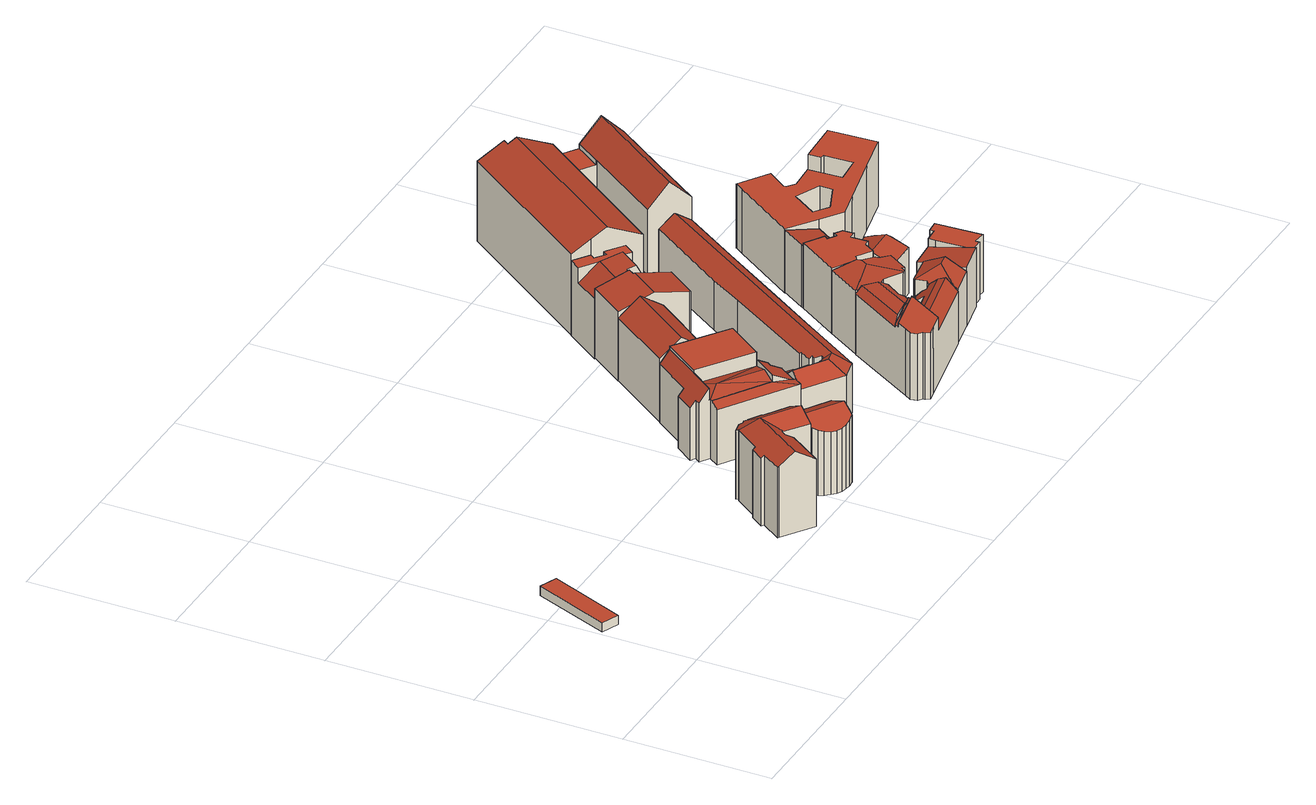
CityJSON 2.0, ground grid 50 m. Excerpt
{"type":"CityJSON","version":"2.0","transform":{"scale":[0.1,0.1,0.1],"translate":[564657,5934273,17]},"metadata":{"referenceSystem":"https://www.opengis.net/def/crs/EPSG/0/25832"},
"CityObjects":{
"building1":{"type":"Building","attributes":{"Gemeindeschluessel":"02000000","Geometrietyp2DReferenz":"3000","function":"31001_3270","roofType":"1000","measuredHeight":3.38,"storeysAboveGround":1},"geometry":[{"type":"MultiSurface","lod":"2","boundaries":[[[0,1,2,3]],[[4,5,6,7]],[[4,3,2,5]],[[5,2,1,6]],[[6,1,0,7]],[[7,0,3,4]]],"semantics":{"surfaces":[{"type":"RoofSurface"},{"type":"GroundSurface"},{"type":"WallSurface"}],"values":[0,1,2,2,2,2]}}]},
"building2":{"type":"Building","attributes":{"Gemeindeschluessel":"02000000","Geometrietyp2DReferenz":"3000","function":"31001_2010","roofType":"3100","measuredHeight":28.8,"storeysAboveGround":7},"geometry":[{"type":"MultiSurface","lod":"2","boundaries":[[[8,9,10,11,12,13,14]],[[15,16,17,18]],[[18,17,19,20]],[[21,22,16,15]],[[23,24,25,26]],[[26,25,27,28]],[[29,30,31,32]],[[32,31,33,34]],[[35,13,12,36]],[[36,12,11,37]],[[37,11,10,38]],[[39,40,41,42]],[[42,41,43,44]],[[44,43,45,46]],[[46,45,47,48]],[[34,33,49,50]],[[51,29,32,34,50,21,15,18,20,23,26,28,35,36,37,38,39,42,44,46,48,52]],[[49,33,31,30,53,8,54]],[[49,54,22,21,50]],[[53,30,29,51,55]],[[51,52,56,57,55]],[[56,52,48,47]],[[39,38,10,9,40]],[[35,28,27,14,13]],[[24,23,20,19]],[[8,53,55,57]],[[8,57,56,47,45,43,41,40,9]],[[24,19,17,16,22,54,8,14,27,25]]],"semantics":{"surfaces":[{"type":"RoofSurface"},{"type":"WallSurface"},{"type":"GroundSurface"}],"values":[0,1,1,1,1,1,1,1,1,1,1,1,1,1,1,1,2,0,1,1,1,1,1,1,1,0,0,0]}}]},
"building3":{"type":"Building","attributes":{"Gemeindeschluessel":"02000000","Geometrietyp2DReferenz":"3000","function":"31001_2010","roofType":"3100","measuredHeight":26.26,"storeysAboveGround":6},"geometry":[{"type":"MultiSurface","lod":"2","boundaries":[[[58,59,60,61,62,63,64]],[[65,66,67,68]],[[68,67,69,70]],[[70,69,71,72]],[[72,71,73,74]],[[74,73,75,76]],[[77,78,79,80]],[[80,79,81,82]],[[82,81,83,84]],[[84,83,85,86]],[[86,85,87,51]],[[52,60,59,88]],[[88,59,58,89]],[[90,64,63,91]],[[65,68,70,72,74,76,92,77,80,82,84,86,51,52,88,89,90,91]],[[90,89,58,64]],[[78,77,92,93]],[[93,92,76,75]],[[65,91,63,62,66]],[[52,51,87,61,60]],[[93,75,73,71,69,67,66,62,61,87,85,83,81,79,78]]],"semantics":{"surfaces":[{"type":"RoofSurface"},{"type":"WallSurface"},{"type":"GroundSurface"}],"values":[0,1,1,1,1,1,1,1,1,1,1,1,1,1,2,1,1,1,1,1,0]}}]},
"building4":{"type":"Building","attributes":{"Gemeindeschluessel":"02000000","Geometrietyp2DReferenz":"3000","function":"31001_2010","roofType":"1000","measuredHeight":25.95,"storeysAboveGround":6},"geometry":[{"type":"MultiSurface","lod":"2","boundaries":[[[94,95,96,97]],[[98,96,95,99,100]],[[101,102,103,104,105,106,107]],[[95,108,99]],[[109,108,95]],[[94,109,95]],[[110,111,112,113,114]],[[115,116,117,118]],[[118,117,119,120]],[[99,121,122,100]],[[123,124,125,126]],[[126,125,116,115]],[[121,107,106,127]],[[128,105,104,129]],[[129,104,103,130]],[[108,114,113,102,101]],[[108,101,107,121,99]],[[114,108,131,132,110]],[[133,134,135,136]],[[136,135,137,138]],[[139,112,111,140]],[[141,142,143,144,145]],[[139,140,133,136,138,141,145,146,123,126,115,118,120,147,128,129,130]],[[146,145,144,148,97,96,98]],[[149,150,142,141,138,137]],[[150,149,151]],[[133,140,111,110,132,134]],[[131,108,109,94,152]],[[139,130,103,102,113,112]],[[128,147,153,127,106,105]],[[154,151,152,94,97,148]],[[123,146,98,100,122,124]],[[153,147,120,119]],[[150,151,154,143,142]],[[131,152,151,149,137,135,134,132]],[[144,143,154,148]],[[153,119,117,116,125,124,122,121,127]]],"semantics":{"surfaces":[{"type":"RoofSurface"},{"type":"WallSurface"},{"type":"GroundSurface"}],"values":[0,0,0,0,0,0,0,1,1,1,1,1,1,1,1,1,1,1,1,1,1,1,2,1,1,1,1,1,1,1,1,1,1,0,0,0,0]}}]},
"building5":{"type":"Building","attributes":{"Gemeindeschluessel":"02000000","Geometrietyp2DReferenz":"3000","function":"31001_2010","roofType":"3100","measuredHeight":27.68,"storeysAboveGround":4},"geometry":[{"type":"MultiSurface","lod":"2","boundaries":[[[155,156,157,158]],[[159,160,156,155]],[[161,158,157,162]],[[163,160,159,164]],[[165,166,167,168]],[[169,170,171,172]],[[173,174,170,169]],[[175,176,174,173]],[[172,171,176,175]],[[168,177,178,161,162,179,180,165],[169,172,175,173]],[[156,160,163,166,165,180,179,162,157]],[[178,177,168,167,164,159,155,158,161]],[[167,166,163,164],[171,170,174,176]]],"semantics":{"surfaces":[{"type":"RoofSurface"},{"type":"WallSurface"},{"type":"GroundSurface"}],"values":[0,0,1,1,1,1,1,1,1,2,1,1,0]}}]},
"building6":{"type":"Building","attributes":{"Gemeindeschluessel":"02000000","Geometrietyp2DReferenz":"3000","function":"31001_2010","roofType":"3100","measuredHeight":27.68,"storeysAboveGround":6},"geometry":[{"type":"MultiSurface","lod":"2","boundaries":[[[181,182,183,184,185,186]],[[187,188,189,182,181]],[[190,186,185,191]],[[191,185,184,192]],[[192,184,183,193]],[[194,189,188,195]],[[195,188,187,196]],[[196,187,181,186,190]],[[193,183,182,189,194]],[[193,194,195,196,190,191,192]]],"semantics":{"surfaces":[{"type":"RoofSurface"},{"type":"WallSurface"},{"type":"GroundSurface"}],"values":[0,0,1,1,1,1,1,1,1,2]}}]},
"building7":{"type":"Building","attributes":{"Gemeindeschluessel":"02000000","Geometrietyp2DReferenz":"3000","function":"31001_1010","roofType":"3100","measuredHeight":21.84,"storeysAboveGround":5},"geometry":[{"type":"MultiSurface","lod":"2","boundaries":[[[197,198,199,200,201]],[[202,203,197,201]],[[204,205,206,207,208,209,210]],[[208,211,209]],[[212,213,205,204]],[[214,200,199,215]],[[215,199,198,216]],[[217,202,201,218]],[[219,213,212,220]],[[221,222,223,224]],[[225,226,227,228]],[[228,227,229,230]],[[230,229,231,232]],[[232,231,233,234]],[[234,233,235,236]],[[237,238,226,225]],[[239,240,241,242]],[[242,241,243,244]],[[244,243,245,246]],[[210,209,211,247,248,249]],[[219,220,250,214,215,216,251,248,247,252,221,224,253,237,225,228,230,232,234,236,239,242,244,246]],[[254,223,222,206,205,255,235,233,231,229,227,226,238]],[[245,243,241,240,255,205,213]],[[214,250,256,257,218,201,200]],[[256,250,220,212]],[[245,213,219,246]],[[254,238,237,253]],[[239,236,235,255,240]],[[223,254,253,224]],[[221,252,207,206,222]],[[252,247,211,208,207]],[[251,216,198,197,203]],[[248,251,203,202,217,249]],[[204,210,249,217,218,257]],[[204,257,256,212]]],"semantics":{"surfaces":[{"type":"RoofSurface"},{"type":"WallSurface"},{"type":"GroundSurface"}],"values":[0,0,0,0,0,1,1,1,1,1,1,1,1,1,1,1,1,1,1,1,2,0,0,1,1,1,1,1,1,1,1,1,1,0,0]}}]},
"building8":{"type":"Building","attributes":{"Gemeindeschluessel":"02000000","Geometrietyp2DReferenz":"3000","function":"31001_1120","roofType":"3500","measuredHeight":24.14,"storeysAboveGround":6},"geometry":[{"type":"MultiSurface","lod":"2","boundaries":[[[258,259,260]],[[261,258,260]],[[262,263,264,265,266]],[[262,259,258,267,268,269]],[[270,271,264,263]],[[272,273,274,275]],[[261,267,258]],[[273,276,277,274]],[[269,278,279,280,281,282,271,270]],[[283,284,285,286]],[[260,287,288,261]],[[289,290,291,292]],[[292,291,284,283]],[[266,259,262]],[[269,268,278]],[[293,282,281,294]],[[294,281,280,295]],[[295,280,279,296]],[[297,298,299,300]],[[300,299,301,302]],[[303,304,305,306]],[[306,305,307,308]],[[309,310,311,312]],[[313,314,315,316]],[[296,279,278,268,267,261,288,317,318]],[[319,309,312,289,292,283,286,320,293,294,295,296,318,297,300,302,313,316,303,306,308,321]],[[320,286,285,287,260,259,266,265]],[[322,275,274,277,323,324]],[[293,320,265,264,271,282]],[[262,269,270,263]],[[321,308,307,276,273,272]],[[304,303,316,315]],[[314,313,302,301]],[[290,289,312,311]],[[310,309,319,325]],[[319,321,272,275,322,325]],[[297,318,317,324,323,298]],[[314,301,299,298,323,277,276,307,305,304,315]],[[310,325,322,324,317,288,287,285,284,291,290,311]]],"semantics":{"surfaces":[{"type":"RoofSurface"},{"type":"WallSurface"},{"type":"GroundSurface"}],"values":[0,0,0,0,0,0,0,0,0,1,1,1,1,1,1,1,1,1,1,1,1,1,1,1,1,2,1,1,1,1,1,1,1,1,1,1,1,0,0]}}]},
"building9":{"type":"Building","attributes":{"Gemeindeschluessel":"02000000","Geometrietyp2DReferenz":"3000","function":"31001_2010","roofType":"1000","measuredHeight":27.66,"storeysAboveGround":5},"geometry":[{"type":"MultiSurface","lod":"2","boundaries":[[[326,327,328,329,330]],[[331,332,333,334,327,326]],[[335,336,337,338,339,340,341,342,343,344,345,328]],[[346,347,335,334,333]],[[348,349,350,351]],[[352,332,331,353]],[[354,344,343,355]],[[355,343,342,356]],[[356,342,341,357]],[[357,341,340,358]],[[350,339,338,351]],[[347,336,335]],[[328,345,329]],[[359,349,348,360]],[[361,362,352,353,363,354,355,356,357,358,359,360]],[[335,328,327,334]],[[362,361,337,336,347,346]],[[361,360,348,351,338,337]],[[359,358,340,339,350,349]],[[352,362,346,333,332]],[[363,353,331,326,330]],[[354,363,330,329,345,344]]],"semantics":{"surfaces":[{"type":"RoofSurface"},{"type":"WallSurface"},{"type":"GroundSurface"}],"values":[0,0,0,0,0,1,1,1,1,1,1,1,1,1,2,1,1,1,1,1,1,1]}}]},
"building10":{"type":"Building","attributes":{"Gemeindeschluessel":"02000000","Geometrietyp2DReferenz":"3000","function":"31001_1120","roofType":"3200","measuredHeight":23.55,"storeysAboveGround":6},"geometry":[{"type":"MultiSurface","lod":"2","boundaries":[[[364,365,366,367,368,369,370]],[[371,372,373,374,365,364]],[[374,375,376,377,378,379,380,366,365]],[[381,370,369,382]],[[382,369,368,383]],[[383,368,367,384]],[[385,373,372,386]],[[386,372,371,387]],[[388,380,379,389]],[[389,379,378,390]],[[390,378,377,391]],[[391,377,376,392]],[[392,376,375,393]],[[385,386,387,381,382,383,384,388,389,390,391,392,393]],[[385,393,375,374,373]],[[381,387,371,364,370]],[[388,384,367,366,380]]],"semantics":{"surfaces":[{"type":"RoofSurface"},{"type":"WallSurface"},{"type":"GroundSurface"}],"values":[0,0,0,1,1,1,1,1,1,1,1,1,1,2,1,1,1]}}]},
"building11":{"type":"Building","attributes":{"Gemeindeschluessel":"02000000","Geometrietyp2DReferenz":"3000","function":"31001_1120","roofType":"3200","measuredHeight":22.81,"storeysAboveGround":6},"geometry":[{"type":"MultiSurface","lod":"2","boundaries":[[[394,395,396,397,398,399,400]],[[401,402,403,404]],[[405,399,398,406]],[[406,398,397,407]],[[407,397,396,408]],[[409,410,401,404,405,406,407,408,411]],[[412,413,410,409,414]],[[414,409,411,415]],[[411,408,396,395,415]],[[405,404,403,400,399]],[[402,401,410,413]],[[414,415,395,394,412]],[[402,413,412,394,400,403]]],"semantics":{"surfaces":[{"type":"RoofSurface"},{"type":"WallSurface"},{"type":"GroundSurface"}],"values":[0,1,1,1,1,2,1,1,1,1,1,0,0]}}]},
"building12":{"type":"Building","attributes":{"Gemeindeschluessel":"02000000","Geometrietyp2DReferenz":"3000","function":"31001_1120","roofType":"1000","measuredHeight":23.17,"storeysAboveGround":6},"geometry":[{"type":"MultiSurface","lod":"2","boundaries":[[[416,417,418,419]],[[419,418,420,421]],[[421,420,422,423]],[[423,422,424,425]],[[425,424,426,427]],[[427,426,428,429]],[[429,428,430,431]],[[431,430,432,433]],[[433,432,434,435]],[[435,434,436,437]],[[437,436,438,439]],[[439,438,440,441]],[[441,440,442,383]],[[383,442,443,382]],[[417,416,444,445]],[[445,444,382,443]],[[382,444,416,419,421,423,425,427,429,431,433,435,437,439,441,383]],[[445,443,442,440,438,436,434,432,430,428,426,424,422,420,418,417]]],"semantics":{"surfaces":[{"type":"WallSurface"},{"type":"GroundSurface"},{"type":"RoofSurface"}],"values":[0,0,0,0,0,0,0,0,0,0,0,0,0,0,0,0,1,2]}}]},
"building13":{"type":"Building","attributes":{"Gemeindeschluessel":"02000000","Geometrietyp2DReferenz":"3000","function":"31001_2010","roofType":"3100","measuredHeight":34.63,"storeysAboveGround":8},"geometry":[{"type":"MultiSurface","lod":"2","boundaries":[[[446,447,448,449]],[[450,451,452,453]],[[454,455,456,457]],[[457,456,458,459]],[[459,458,460,461]],[[462,463,464,465]],[[465,464,466,467]],[[468,469,470,471]],[[454,457,459,461,446,449,462,465,467,468,471,472]],[[473,447,446,461,460,453,452]],[[468,467,466,474,469]],[[455,454,472,475]],[[472,471,470,451,450,475]],[[463,462,449,448]],[[455,475,450,453,460,458,456]],[[473,452,451,470,469,474]],[[473,474,466,464,463,448,447]]],"semantics":{"surfaces":[{"type":"WallSurface"},{"type":"GroundSurface"},{"type":"RoofSurface"}],"values":[0,0,0,0,0,0,0,0,1,0,0,0,0,0,2,2,2]}}]},
"building14":{"type":"Building","attributes":{"Gemeindeschluessel":"02000000","Geometrietyp2DReferenz":"3000","function":"31001_1120","roofType":"2100","measuredHeight":20.91,"storeysAboveGround":5},"geometry":[{"type":"MultiSurface","lod":"2","boundaries":[[[476,477,478,479]],[[480,481,482,483]],[[484,485,486,487]],[[487,486,477,476]],[[488,489,490,491]],[[490,489,482,481,492,478,477,486,485]],[[484,487,476,479,493,480,483,488,491]],[[484,491,490,485]],[[488,483,482,489]],[[480,493,492,481]],[[493,479,478,492]]],"semantics":{"surfaces":[{"type":"WallSurface"},{"type":"RoofSurface"},{"type":"GroundSurface"}],"values":[0,0,0,0,0,1,2,0,0,0,0]}}]},
"building15":{"type":"Building","attributes":{"Gemeindeschluessel":"02000000","Geometrietyp2DReferenz":"3000","function":"31001_1120","roofType":"2100","measuredHeight":22,"storeysAboveGround":5},"geometry":[{"type":"MultiSurface","lod":"2","boundaries":[[[444,494,495,496]],[[497,498,499,500]],[[500,499,501,502]],[[502,501,503,425]],[[425,503,504,423]],[[423,504,505,416]],[[416,505,494,444]],[[506,507,496,495]],[[498,497,507,506]],[[507,497,500,502,425,423,416,444,496]],[[498,506,495,494,505,504,503,501,499]]],"semantics":{"surfaces":[{"type":"WallSurface"},{"type":"GroundSurface"},{"type":"RoofSurface"}],"values":[0,0,0,0,0,0,0,0,0,1,2]}}]},
"building16":{"type":"Building","attributes":{"Gemeindeschluessel":"02000000","Geometrietyp2DReferenz":"3000","function":"31001_2100","roofType":"3100","measuredHeight":19.16,"storeysAboveGround":4},"geometry":[{"type":"MultiSurface","lod":"2","boundaries":[[[508,509,510,511,512,513,514]],[[515,516,517,510,509]],[[518,514,513,519]],[[519,513,512,520]],[[520,512,511,521]],[[522,508,514,518]],[[523,517,516,524]],[[524,516,515,525]],[[525,515,509,508,522]],[[521,511,510,517,523]],[[521,523,524,525,522,518,519,520]]],"semantics":{"surfaces":[{"type":"RoofSurface"},{"type":"WallSurface"},{"type":"GroundSurface"}],"values":[0,0,1,1,1,1,1,1,1,1,2]}}]},
"building17":{"type":"Building","attributes":{"Gemeindeschluessel":"02000000","Geometrietyp2DReferenz":"3000","function":"31001_1010","roofType":"1000","measuredHeight":20.33,"storeysAboveGround":6},"geometry":[{"type":"MultiSurface","lod":"2","boundaries":[[[526,527,528,529]],[[529,528,530,531]],[[532,533,534,535]],[[535,534,536,537]],[[537,536,538,539]],[[539,538,540,541]],[[541,540,527,526]],[[533,532,542,543]],[[543,542,531,530]],[[531,542,532,535,537,539,541,526,529]],[[543,530,528,527,540,538,536,534,533]]],"semantics":{"surfaces":[{"type":"WallSurface"},{"type":"GroundSurface"},{"type":"RoofSurface"}],"values":[0,0,0,0,0,0,0,0,0,1,2]}}]},
"building18":{"type":"Building","attributes":{"Gemeindeschluessel":"02000000","Geometrietyp2DReferenz":"3000","function":"31001_2010","roofType":"3100","measuredHeight":33.46,"storeysAboveGround":8},"geometry":[{"type":"MultiSurface","lod":"2","boundaries":[[[544,545,546,547]],[[548,549,550,239]],[[551,547,546,552]],[[544,553,554,545]],[[555,556,557,552,546,545,554]],[[548,239,558,559,551,552,557]],[[560,558,239,550,561]],[[551,559,562,553,544,547]],[[549,548,557,556]],[[562,559,558,560]],[[561,550,549,556,555]],[[561,555,554,553,562,560]]],"semantics":{"surfaces":[{"type":"RoofSurface"},{"type":"WallSurface"},{"type":"GroundSurface"}],"values":[0,1,1,1,1,2,1,1,1,1,0,0]}}]},
"building19":{"type":"Building","attributes":{"Gemeindeschluessel":"02000000","Geometrietyp2DReferenz":"3000","function":"31001_1120","roofType":"1000","measuredHeight":22.71,"storeysAboveGround":6},"geometry":[{"type":"MultiSurface","lod":"2","boundaries":[[[563,564,565,566,567,568,569,570,571,572,573,574,575,576,577,578,579,580,581,582,583,584,585],[586,587,588,589,590]],[[591,592,593,594,595,596,597,598,599,600,601,602,603,604,605,606,607,608,609,610,611,612,613],[614,615,616,617,618]],[[613,612,564,563]],[[612,611,565,564]],[[611,610,566,565]],[[610,609,567,566]],[[609,608,568,567]],[[608,607,569,568]],[[607,606,570,569]],[[606,605,571,570]],[[605,604,572,571]],[[604,603,573,572]],[[603,602,574,573]],[[602,601,575,574]],[[601,600,576,575]],[[600,599,577,576]],[[599,598,578,577]],[[598,597,579,578]],[[597,596,580,579]],[[596,595,581,580]],[[595,594,582,581]],[[594,593,583,582]],[[593,592,584,583]],[[592,591,585,584]],[[591,613,563,585]],[[618,617,587,586]],[[617,616,588,587]],[[616,615,589,588]],[[615,614,590,589]],[[614,618,586,590]]],"semantics":{"surfaces":[{"type":"GroundSurface"},{"type":"RoofSurface"},{"type":"WallSurface"}],"values":[0,1,2,2,2,2,2,2,2,2,2,2,2,2,2,2,2,2,2,2,2,2,2,2,2,2,2,2,2,2]}}]}
},
"vertices":[
[65,296,48],[170,555,48],[110,579,48],[6,320,48],[6,320,15],[110,579,15],[170,555,15],[65,296,15],
[871,219,315],[890,284,276],[880,282,276],[878,294,268],[841,287,268],[843,275,276],[838,274,276],[700,75,27],[700,75,276],[746,143,275],[746,143,27],[737,149,268],[737,149,27],[702,74,27],[702,74,278],[768,194,27],[768,194,268],[776,188,275],[776,188,27],[836,274,275],[836,274,27],[875,150,27],[875,150,287],[862,132,287],[862,132,27],[886,115,267],[886,115,27],[843,275,27],[841,287,27],[878,294,27],[880,282,27],[892,284,27],[892,284,275],[908,274,275],[908,274,27],[915,283,268],[915,283,27],[955,257,268],[955,257,27],[949,248,275],[949,248,27],[809,1,267],[809,1,27],[959,93,27],[1027,197,27],[882,146,282],[749,42,315],[959,93,280],[1027,197,275],[990,141,315],
[1057,177,250],[1035,191,250],[1027,197,250],[985,133,289],[1107,54,289],[1143,110,254],[1148,118,250],[1088,25,27],[1088,25,272],[1080,14,265],[1080,14,27],[1079,16,265],[1079,16,27],[1059,13,258],[1059,13,27],[1040,14,253],[1040,14,27],[1021,19,250],[1021,19,27],[989,41,27],[989,41,250],[976,56,254],[976,56,27],[968,73,258],[968,73,27],[963,90,265],[963,90,27],[961,92,265],[961,92,27],[959,93,265],[1035,191,27],[1057,177,27],[1148,118,27],[1143,110,27],[1004,28,27],[1004,28,249],
[1186,336,235],[1080,468,251],[1011,454,237],[1009,451,235],[1013,457,237],[1069,541,235],[1010,459,235],[1243,416,285],[1246,420,285],[1245,420,285],[1331,539,285],[1328,542,285],[1157,664,285],[1069,541,285],[1243,416,235],[1214,376,251],[1274,394,208],[1277,399,208],[1271,404,208],[1246,420,208],[1243,416,208],[978,507,25],[978,507,209],[1023,570,209],[1023,570,25],[1038,559,232],[1038,559,25],[1069,541,275],[1010,459,275],[982,479,25],[982,479,232],[994,496,232],[994,496,25],[1157,664,275],[1328,542,25],[1331,539,25],[1245,420,25],[1243,416,258],[1274,394,236],[1265,381,25],[1265,381,236],[1298,359,213],[1298,359,25],[1295,355,213],[1295,355,25],[1271,404,25],[1277,399,25],[1236,264,25],[1236,264,218],[1231,266,219],[991,423,219],[991,423,25],[1013,457,25],[1129,684,25],[1009,451,234],[1254,291,211],[1254,291,218],[1239,301,222],[1186,336,258],[1129,684,232],[1186,336,234],
[1190,640,304],[1345,856,304],[1283,900,249],[1129,684,249],[1252,596,249],[1407,811,249],[1129,684,27],[1283,900,27],[1407,811,97],[1252,596,97],[1482,758,27],[1482,758,97],[1328,542,97],[1328,542,27],[1353,736,27],[1353,736,97],[1306,668,97],[1306,668,27],[1372,723,27],[1372,723,97],[1324,656,27],[1324,656,97],[1252,596,27],[1190,640,27],[1345,856,27],[1407,811,27],
[1383,828,302],[1457,930,302],[1452,934,301],[1466,953,301],[1370,1022,269],[1283,900,269],[1482,758,270],[1484,756,269],[1557,858,269],[1283,900,25],[1370,1022,25],[1466,953,25],[1452,934,25],[1557,858,25],[1484,756,25],[1482,758,25],
[1331,327,201],[1324,332,201],[1325,335,200],[1295,355,201],[1288,344,204],[1360,297,204],[1365,305,201],[1367,235,241],[1401,243,241],[1387,263,225],[1369,274,214],[1368,290,202],[1367,291,201],[1365,293,199],[1368,291,201],[1370,176,198],[1438,192,198],[1295,355,23],[1325,335,23],[1324,332,23],[1360,297,198],[1288,344,198],[1438,192,23],[1370,176,23],[1388,262,23],[1388,262,226],[1395,273,226],[1395,273,23],[1389,312,23],[1389,312,206],[1414,351,206],[1414,351,23],[1409,354,202],[1409,354,23],[1600,657,199],[1600,657,23],[1671,770,198],[1671,770,23],[1854,1047,201],[1854,1047,23],[1398,306,23],[1398,306,214],[1948,983,23],[1948,983,198],[1817,787,201],[1817,787,23],[1688,590,202],[1688,590,23],[1562,392,201],[1562,392,23],[1368,291,23],[1360,296,23],[1360,296,199],[1236,264,23],[1365,305,23],[1369,274,23],[1392,296,23],[1392,296,214],[1899,1016,241],[1236,264,198],[1262,304,241],
[1702,151,262],[1628,142,242],[1620,128,242],[1775,160,242],[1638,145,242],[1659,149,257],[1760,319,257],[1741,331,235],[1628,142,234],[1784,174,242],[1784,175,242],[1761,170,242],[1735,164,251],[1809,288,251],[1933,82,204],[1926,120,247],[1728,79,247],[1702,34,204],[1921,143,239],[1745,107,239],[1784,175,234],[1796,194,234],[1791,212,240],[1826,264,238],[1820,282,245],[1587,71,20],[1587,71,256],[1599,93,256],[1599,93,20],[1620,128,256],[1775,160,256],[1605,38,20],[1605,38,256],[1592,48,256],[1592,48,20],[1820,282,20],[1826,264,20],[1791,212,20],[1796,194,20],[1785,137,20],[1785,137,222],[1838,149,222],[1838,149,20],[1833,171,204],[1833,171,20],[1886,179,20],[1886,179,206],[1888,166,216],[1888,166,20],[1915,171,217],[1915,171,20],[1617,17,20],[1617,17,256],[1607,31,256],[1607,31,20],[1844,186,20],[1844,186,194],[1869,192,194],[1869,192,20],[1769,152,256],[1769,152,20],[1645,23,20],[1741,331,20],[1933,82,20],[1702,34,256],[1771,151,210],[1771,151,256],[1645,23,256],
[1429,980,286],[1490,1065,286],[1488,1066,285],[1431,1107,232],[1370,1022,232],[1466,953,292],[1477,968,292],[1504,949,297],[1554,1019,297],[1559,1016,285],[1581,1000,285],[1583,1002,285],[1584,1002,285],[1608,1036,285],[1548,1079,285],[1537,1064,285],[1501,1090,285],[1512,1105,285],[1458,1144,285],[1431,1107,285],[1531,929,232],[1581,1000,232],[1634,968,133],[1658,1001,133],[1608,1036,148],[1584,1002,148],[1477,968,20],[1466,953,20],[1458,1144,20],[1512,1105,20],[1501,1090,20],[1537,1064,20],[1548,1079,20],[1658,1001,20],[1634,968,20],[1583,1002,20],[1531,929,20],[1370,1022,20],
[1742,330,246],[1875,361,257],[1889,385,257],[1888,386,257],[1887,399,256],[1812,446,245],[1741,331,245],[1820,282,246],[1837,285,247],[1895,247,247],[1902,248,247],[1906,248,247],[1916,263,247],[1925,257,245],[1968,325,245],[1932,348,251],[1931,360,251],[1741,331,22],[1812,446,22],[1887,399,22],[1888,386,22],[1895,247,22],[1837,285,22],[1820,282,22],[1931,360,22],[1932,348,22],[1968,325,22],[1925,257,22],[1916,263,22],[1906,248,22],
[1988,166,249],[2029,173,249],[2028,193,239],[2027,217,227],[2027,245,213],[1925,228,213],[1920,221,216],[1925,183,21],[1925,183,218],[1920,220,216],[1920,220,21],[1925,228,21],[2027,245,21],[2027,217,21],[2028,193,21],[1933,82,21],[1915,171,21],[2033,103,21],[1931,95,219],[1915,171,213],[1933,82,212],[2033,103,214],
[1965,546,22],[1965,546,253],[1956,533,253],[1956,533,22],[1984,515,253],[1984,515,22],[1993,529,253],[1993,529,22],[1999,524,253],[1999,524,22],[2018,512,253],[2018,512,22],[2019,490,253],[2019,490,22],[2020,474,253],[2020,474,22],[1996,473,253],[1996,473,22],[1998,416,253],[1998,416,22],[1978,415,253],[1978,415,22],[1956,379,253],[1956,379,22],[1905,411,253],[1905,411,22],[1887,399,253],[1812,446,253],[1902,587,22],[1902,587,253],
[1512,1105,21],[1512,1105,340],[1458,1144,306],[1458,1144,21],[1931,1384,48],[1931,1384,305],[1657,1001,305],[1657,1001,48],[1823,1068,21],[1823,1068,48],[1808,1079,48],[1808,1079,21],[1723,955,48],[1723,955,21],[1658,1001,48],[1658,1001,21],[1807,1632,21],[1807,1632,306],[1881,1579,352],[1881,1579,21],[1868,1560,352],[1868,1560,21],[1992,1471,21],[1992,1471,306],[1930,1384,306],[1930,1384,21],[2006,1331,21],[1557,1073,368],[1893,1542,368],[2006,1331,48],
[2027,217,19],[2027,217,202],[2047,222,202],[2047,222,19],[2138,284,19],[2138,284,193],[2138,259,198],[2138,259,19],[2033,103,19],[2033,103,228],[2028,193,208],[2028,193,19],[2145,136,19],[2145,136,226],[2146,127,228],[2146,127,19],[2048,278,190],[2048,278,19],
[1902,587,242],[1905,593,242],[1905,593,22],[2053,608,22],[2053,608,213],[2016,551,213],[2016,551,22],[2003,531,213],[2003,531,22],[1999,524,213],[1993,529,215],[1965,546,223],[1959,676,242],[1959,676,22],
[2020,474,178],[2022,418,200],[2133,422,200],[2132,453,188],[2132,462,185],[2130,494,172],[2019,490,172],[2024,345,172],[2136,349,172],[2134,405,194],[2019,490,8],[2130,494,8],[2132,462,8],[2132,453,8],[2020,474,8],[2134,405,8],[2136,349,8],[2024,345,8],
[2138,284,17],[2138,284,220],[2186,288,220],[2186,288,17],[2185,302,220],[2185,302,17],[2232,146,17],[2232,146,220],[2189,151,220],[2189,151,17],[2189,137,220],[2189,137,17],[2145,136,220],[2145,136,17],[2138,259,220],[2138,259,17],[2224,306,17],[2224,306,220],
[2005,1331,263],[2066,1419,263],[1992,1471,263],[1930,1384,263],[2068,1158,23],[2068,1158,280],[1948,983,279],[1930,1384,23],[1992,1471,23],[2005,1331,279],[2066,1419,279],[2128,1375,357],[2190,1331,279],[2190,1331,23],[1823,1068,23],[2006,1331,23],[1823,1068,280],[1885,1025,357],[2006,1331,279],
[2177,779,18],[2203,759,18],[2291,765,18],[2298,650,18],[2389,659,18],[2384,757,18],[2369,757,18],[2367,801,18],[2381,802,18],[2516,809,18],[2525,644,18],[2388,614,18],[2212,575,18],[2126,556,18],[2053,608,18],[1959,676,18],[2102,890,18],[2120,916,18],[2123,921,18],[2222,854,18],[2218,848,18],[2199,822,18],[2176,789,18],[2084,645,18],[2131,609,18],[2222,647,18],[2225,691,18],[2138,728,18],[2176,789,245],[2199,822,245],[2218,848,245],[2222,854,245],[2123,921,245],[2120,916,245],[2102,890,245],[1959,676,245],[2053,608,245],[2126,556,245],[2212,575,245],[2388,614,245],[2525,644,245],[2516,809,245],[2381,802,245],[2367,801,245],[2369,757,245],[2384,757,245],[2389,659,245],[2298,650,245],[2291,765,245],[2203,759,245],[2177,779,245],[2138,728,245],[2225,691,245],[2222,647,245],[2131,609,245],[2084,645,245]
]}
